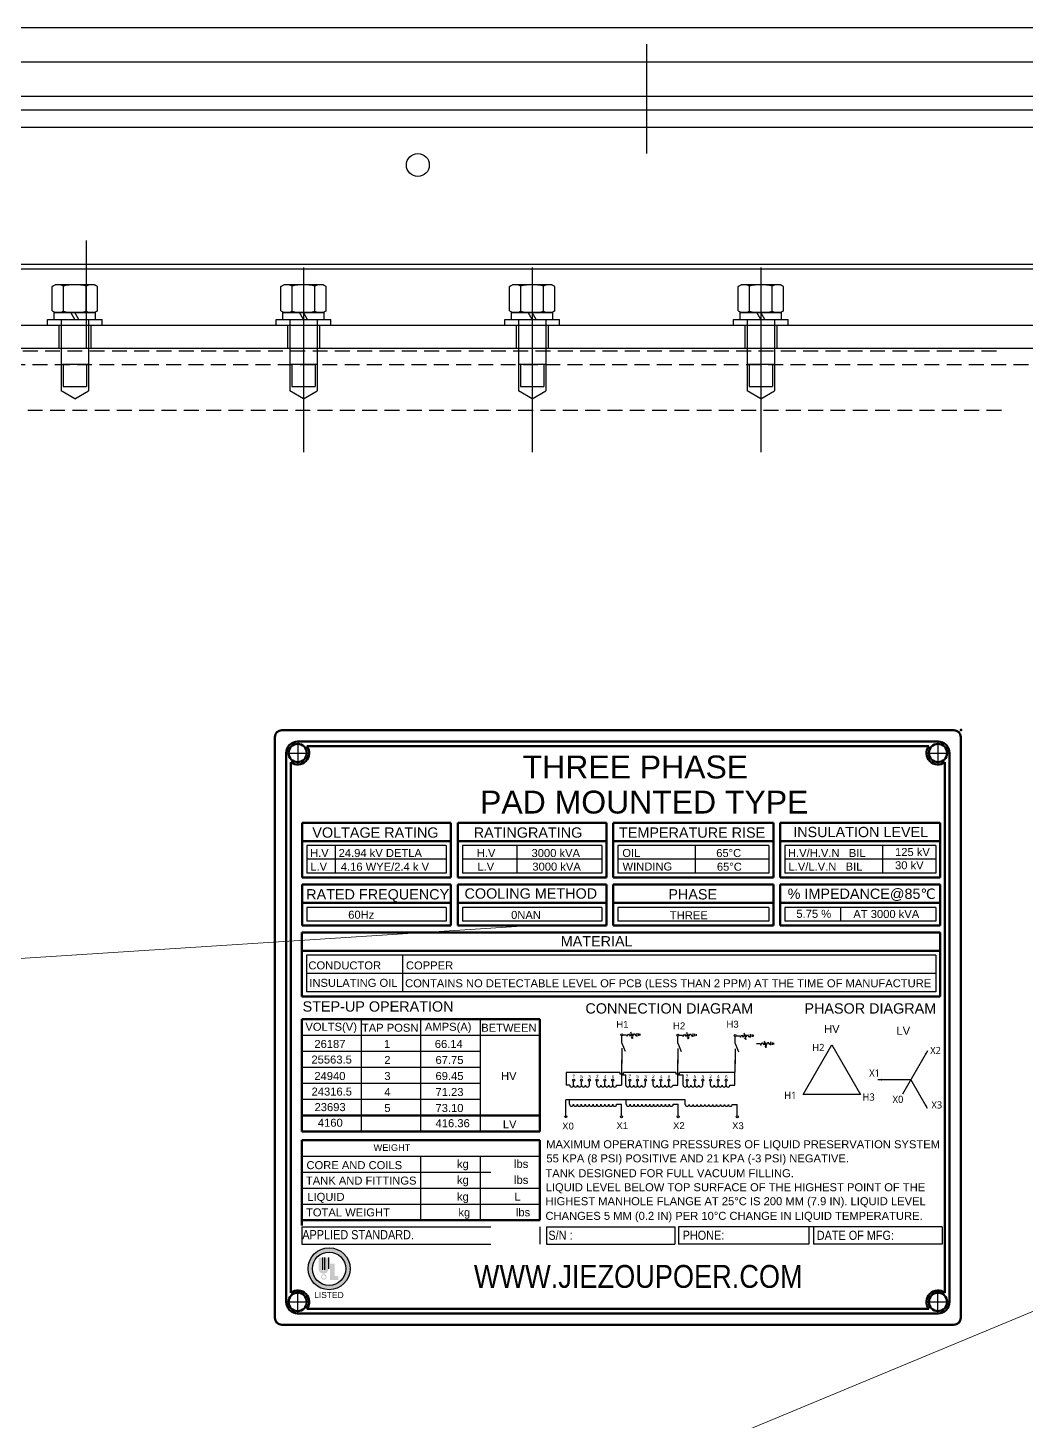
# Model space of a CAD drawing. Header units: millimetres. Extents: x 45841 to 102963, y -329287 to -163666.
# Drawn here: x 48990 to 49427, y -165163 to -164554 of the extents above; entities that cross this region are included whole.
import ezdxf
from ezdxf.enums import TextEntityAlignment as Align

# ---------------------------------------------------------------- set-up
doc = ezdxf.new("R2010")
doc.units = ezdxf.units.MM
doc.header["$LTSCALE"] = 13
for name, pattern in [('CENTER', [50.8, 31.75, -6.35, 6.35, -6.35]), ('CENTER2', [1.125, 0.75, -0.125, 0.125, -0.125]), ('DASHED', [0.75, 0.5, -0.25]), ('HIDDEN', [9.525, 6.35, -3.175])]:
    doc.linetypes.add(name, pattern=pattern)
doc.layers.get('0').update_dxf_attribs({"color": 1, "linetype": 'CENTER'})
for name, color, linetype in [('1', 4, 'Continuous'), ('2', 3, 'Continuous'), ('3中心线层', 1, 'CENTER'), ('4', 2, 'HIDDEN'), ('4虚线层', 6, 'DASHED'), ('粗实线', 4, 'Continuous')]:
    doc.layers.add(name, color=color, linetype=linetype)
doc.layers.add('标注、文本', color=3, linetype='Continuous', lineweight=25)
doc.layers.add('铁心', color=3, linetype='Continuous', lineweight=0)
doc.styles.add('Arial_txtstyle_2.50_0_0', font='arial.ttf')
doc.styles.add('Note Text (ANSI)', font='arial.ttf')
doc.styles.add('宋体', font='', dxfattribs={"width": 0.6})
doc.styles.get('宋体').set_extended_font_data('Microsoft YaHei')

msp = doc.modelspace()

# ---------------------------------------------------------------- hatches: boundary and pattern name
at = {"layer": '标注、文本'}
h = msp.add_hatch(color=0, dxfattribs=at)
h.paths.add_polyline_path([(49113.002, -165096.081, 1), (49131.371, -165096.081, 1)])
h.paths.add_polyline_path([(49129.461, -165096.081, -1), (49114.874, -165096.081, -1)], flags=16)
h.paths.add_polyline_path([(49119.318, -165091.237), (49119.318, -165096.55, 1), (49120.2, -165096.55), (49120.2, -165091.228), (49121.921, -165091.229), (49121.921, -165096.081, -1.0130167), (49117.597, -165096.081), (49117.597, -165091.237)], flags=0)
h.paths.add_polyline_path([(49122.626, -165093.834), (49124.607, -165093.834), (49124.607, -165099.265), (49126.321, -165099.265), (49126.321, -165101.027), (49122.626, -165101.027)], flags=0)
h.paths.add_polyline_path([(49121.123, -165099.722, -1), (49118.704, -165099.722, -1)], flags=0)
h.paths.add_polyline_path([(49120.689, -165099.722, -1), (49119.138, -165099.722, -1)], flags=0)

# ---------------------------------------------------------------- linework, layer by layer
at = {"color": 0}
for p, q in [((49108.482, -164865.118), (49108.482, -164876.118)), ((49388.482, -164865.118), (49388.482, -164876.118)), ((49102.982, -164870.618), (49113.982, -164870.618)), ((49382.982, -164870.618), (49393.982, -164870.618)), ((49108.482, -165116.118), (49108.482, -165105.118)), ((49388.482, -165116.118), (49388.482, -165105.118)), ((49102.982, -165110.618), (49113.982, -165110.618)), ((49382.982, -165110.618), (49393.982, -165110.618))]:
    msp.add_line(p, q, dxfattribs=at)
at = {"layer": '1'}
for p, q in [((49001.107, -164666.625), (49002.437, -164665.858)), ((49001.107, -164677.29), (49001.107, -164666.625)), ((49019.628, -164665.858), (49002.437, -164665.858)), ((49006.07, -164677.29), (49006.07, -164666.625)), ((49015.995, -164677.29), (49015.995, -164666.625)), ((49020.957, -164666.625), (49019.628, -164665.858)), ((49020.957, -164677.29), (49020.957, -164666.625)), ((49101.107, -164666.625), (49102.437, -164665.858)), ((49101.107, -164677.29), (49101.107, -164666.625)), ((49119.628, -164665.858), (49102.437, -164665.858)), ((49106.07, -164677.29), (49106.07, -164666.625)), ((49115.995, -164677.29), (49115.995, -164666.625)), ((49120.957, -164666.625), (49119.628, -164665.858)), ((49120.957, -164677.29), (49120.957, -164666.625)), ((49201.107, -164666.625), (49202.437, -164665.858)), ((49201.107, -164677.29), (49201.107, -164666.625)), ((49219.628, -164665.858), (49202.437, -164665.858)), ((49206.07, -164677.29), (49206.07, -164666.625)), ((49215.995, -164677.29), (49215.995, -164666.625)), ((49220.957, -164666.625), (49219.628, -164665.858)), ((49220.957, -164677.29), (49220.957, -164666.625)), ((49301.107, -164666.625), (49302.437, -164665.858)), ((49301.107, -164677.29), (49301.107, -164666.625)), ((49319.628, -164665.858), (49302.437, -164665.858)), ((49306.07, -164677.29), (49306.07, -164666.625)), ((49315.995, -164677.29), (49315.995, -164666.625)), ((49320.957, -164666.625), (49319.628, -164665.858)), ((49320.957, -164677.29), (49320.957, -164666.625)), ((48999.032, -164683.558), (48999.032, -164681.058)), ((48999.032, -164681.058), (49023.032, -164681.058)), ((49001.107, -164677.29), (49002.437, -164678.058)), ((49002.032, -164681.058), (49002.032, -164678.058)), ((49002.032, -164678.058), (49020.032, -164678.058)), ((49002.032, -164681.058), (49020.032, -164681.058)), ((49019.628, -164678.058), (49002.437, -164678.058)), ((49005.032, -164681.276), (49005.032, -164706.776)), ((49011.032, -164681.058), (49009.332, -164678.058)), ((49012.732, -164681.058), (49011.032, -164678.058)), ((49017.032, -164681.276), (49017.032, -164706.776)), ((49020.957, -164677.29), (49019.628, -164678.058)), ((49020.032, -164681.058), (49020.032, -164678.058)), ((49023.032, -164683.558), (49023.032, -164681.058)), ((49099.032, -164683.558), (49099.032, -164681.058)), ((49099.032, -164681.058), (49123.032, -164681.058)), ((49101.107, -164677.29), (49102.437, -164678.058)), ((49102.032, -164681.058), (49102.032, -164678.058)), ((49102.032, -164678.058), (49120.032, -164678.058)), ((49102.032, -164681.058), (49120.032, -164681.058)), ((49119.628, -164678.058), (49102.437, -164678.058)), ((49105.032, -164681.276), (49105.032, -164706.776)), ((49111.032, -164681.058), (49109.332, -164678.058)), ((49112.732, -164681.058), (49111.032, -164678.058)), ((49117.032, -164681.276), (49117.032, -164706.776)), ((49120.957, -164677.29), (49119.628, -164678.058)), ((49120.032, -164681.058), (49120.032, -164678.058)), ((49123.032, -164683.558), (49123.032, -164681.058)), ((49199.032, -164683.558), (49199.032, -164681.058)), ((49199.032, -164681.058), (49223.032, -164681.058)), ((49201.107, -164677.29), (49202.437, -164678.058)), ((49202.032, -164681.058), (49202.032, -164678.058)), ((49202.032, -164678.058), (49220.032, -164678.058)), ((49202.032, -164681.058), (49220.032, -164681.058)), ((49219.628, -164678.058), (49202.437, -164678.058)), ((49205.032, -164681.276), (49205.032, -164706.776)), ((49211.032, -164681.058), (49209.332, -164678.058)), ((49212.732, -164681.058), (49211.032, -164678.058)), ((49217.032, -164681.276), (49217.032, -164706.776)), ((49220.957, -164677.29), (49219.628, -164678.058)), ((49220.032, -164681.058), (49220.032, -164678.058)), ((49223.032, -164683.558), (49223.032, -164681.058)), ((49299.032, -164683.558), (49299.032, -164681.058)), ((49299.032, -164681.058), (49323.032, -164681.058)), ((49301.107, -164677.29), (49302.437, -164678.058)), ((49302.032, -164681.058), (49302.032, -164678.058)), ((49302.032, -164678.058), (49320.032, -164678.058)), ((49302.032, -164681.058), (49320.032, -164681.058)), ((49319.628, -164678.058), (49302.437, -164678.058)), ((49305.032, -164681.276), (49305.032, -164706.776)), ((49311.032, -164681.058), (49309.332, -164678.058)), ((49312.732, -164681.058), (49311.032, -164678.058)), ((49317.032, -164681.276), (49317.032, -164706.776)), ((49320.957, -164677.29), (49319.628, -164678.058)), ((49320.032, -164681.058), (49320.032, -164678.058)), ((49323.032, -164683.558), (49323.032, -164681.058)), ((48999.032, -164683.558), (49023.032, -164683.558)), ((49099.032, -164683.558), (49123.032, -164683.558)), ((49199.032, -164683.558), (49223.032, -164683.558)), ((49299.032, -164683.558), (49323.032, -164683.558)), ((49017.032, -164700.776), (49005.032, -164700.776)), ((49117.032, -164700.776), (49105.032, -164700.776)), ((49217.032, -164700.776), (49205.032, -164700.776)), ((49317.032, -164700.776), (49305.032, -164700.776)), ((49005.032, -164706.776), (49005.032, -164712.312)), ((49017.032, -164706.776), (49017.032, -164712.312)), ((49105.032, -164706.776), (49105.032, -164712.312)), ((49117.032, -164706.776), (49117.032, -164712.312)), ((49205.032, -164706.776), (49205.032, -164712.312)), ((49217.032, -164706.776), (49217.032, -164712.312)), ((49305.032, -164706.776), (49305.032, -164712.312)), ((49317.032, -164706.776), (49317.032, -164712.312))]:
    msp.add_line(p, q, dxfattribs=at)
for centre, radius, start, end in [((49003.643, -164670.426), 4.569, 57.914436, 123.704561), ((49011.032, -164683.858), 18, 73.996597, 106.003403), ((49018.422, -164670.426), 4.569, 56.295439, 122.085564), ((49103.643, -164670.426), 4.569, 57.914436, 123.704561), ((49111.032, -164683.858), 18, 73.996597, 106.003403), ((49118.422, -164670.426), 4.569, 56.295439, 122.085564), ((49203.643, -164670.426), 4.569, 57.914436, 123.704561), ((49211.032, -164683.858), 18, 73.996597, 106.003403), ((49218.422, -164670.426), 4.569, 56.295439, 122.085564), ((49303.643, -164670.426), 4.569, 57.914436, 123.704561), ((49311.032, -164683.858), 18, 73.996597, 106.003403), ((49318.422, -164670.426), 4.569, 56.295439, 122.085564), ((49003.643, -164673.489), 4.569, 236.295439, 302.558752), ((49011.032, -164660.058), 18, 253.996597, 286.003403), ((49018.422, -164673.489), 4.569, 237.914436, 303.704561), ((49103.643, -164673.489), 4.569, 236.295439, 302.558752), ((49111.032, -164660.058), 18, 253.996597, 286.003403), ((49118.422, -164673.489), 4.569, 237.914436, 303.704561), ((49203.643, -164673.489), 4.569, 236.295439, 302.558752), ((49211.032, -164660.058), 18, 253.996597, 286.003403), ((49218.422, -164673.489), 4.569, 237.914436, 303.704561), ((49303.643, -164673.489), 4.569, 236.295439, 302.558752), ((49311.032, -164660.058), 18, 253.996597, 286.003403), ((49318.422, -164673.489), 4.569, 237.914436, 303.704561)]:
    msp.add_arc(centre, radius, start, end, dxfattribs=at)
at = {"layer": '2'}
for p, q in [((49005.932, -164700.776), (49005.932, -164710.312)), ((49016.132, -164700.776), (49016.132, -164710.312)), ((49105.932, -164700.776), (49105.932, -164710.312)), ((49116.132, -164700.776), (49116.132, -164710.312)), ((49205.932, -164700.776), (49205.932, -164710.312)), ((49216.132, -164700.776), (49216.132, -164710.312)), ((49305.932, -164700.776), (49305.932, -164710.312)), ((49316.132, -164700.776), (49316.132, -164710.312))]:
    msp.add_line(p, q, dxfattribs=at)
at = {"layer": '2', "color": 0, "linetype": 'Continuous'}
for p, q in [((49250.653, -164993.804), (49252.259, -164993.804)), ((49252.259, -164993.804), (49252.6, -164994.44)), ((49252.6, -164994.44), (49253.161, -164993.348)), ((49253.161, -164993.348), (49253.837, -164994.364)), ((49253.837, -164994.364), (49254.398, -164993.272)), ((49254.017, -164992.593), (49254.933, -164995.499)), ((49254.398, -164993.272), (49255.073, -164994.288)), ((49254.933, -164995.499), (49254.4, -164994.871)), ((49254.933, -164995.499), (49254.999, -164994.674)), ((49255.073, -164994.288), (49255.634, -164993.196)), ((49255.634, -164993.196), (49256.31, -164994.212)), ((49256.31, -164994.212), (49256.828, -164993.804)), ((49256.828, -164993.078), (49256.828, -164994.53)), ((49257.5, -164993.259), (49257.5, -164994.348)), ((49258.173, -164993.441), (49258.173, -164994.167)), ((49275.151, -164993.942), (49276.758, -164993.942)), ((49276.758, -164993.942), (49277.098, -164994.579)), ((49277.098, -164994.579), (49277.659, -164993.487)), ((49277.659, -164993.487), (49278.335, -164994.503)), ((49278.335, -164994.503), (49278.896, -164993.411)), ((49278.515, -164992.731), (49279.431, -164995.637)), ((49278.896, -164993.411), (49279.572, -164994.427)), ((49279.431, -164995.637), (49278.899, -164995.009)), ((49279.431, -164995.637), (49279.497, -164994.812)), ((49279.572, -164994.427), (49280.133, -164993.335)), ((49280.133, -164993.335), (49280.809, -164994.351)), ((49280.809, -164994.351), (49281.326, -164993.942)), ((49281.326, -164993.216), (49281.326, -164994.668)), ((49281.999, -164993.398), (49281.999, -164994.487)), ((49282.671, -164993.579), (49282.671, -164994.305)), ((49300.166, -164994.236), (49301.772, -164994.236)), ((49301.772, -164994.236), (49302.113, -164994.873)), ((49302.113, -164994.873), (49302.674, -164993.78)), ((49302.674, -164993.78), (49303.35, -164994.797)), ((49303.35, -164994.797), (49303.911, -164993.704)), ((49303.53, -164993.025), (49304.446, -164995.931)), ((49303.911, -164993.704), (49304.586, -164994.72)), ((49304.446, -164995.931), (49303.913, -164995.303)), ((49304.446, -164995.931), (49304.512, -164995.106)), ((49304.586, -164994.72), (49305.147, -164993.628)), ((49305.147, -164993.628), (49305.823, -164994.644)), ((49305.823, -164994.644), (49306.341, -164994.236)), ((49306.341, -164993.51), (49306.341, -164994.962)), ((49307.013, -164993.692), (49307.013, -164994.781)), ((49307.686, -164993.873), (49307.686, -164994.599)), ((49309.095, -164997.685), (49310.701, -164997.685)), ((49310.701, -164997.685), (49311.042, -164998.322)), ((49311.042, -164998.322), (49311.603, -164997.229)), ((49311.603, -164997.229), (49312.279, -164998.246)), ((49312.279, -164998.246), (49312.84, -164997.153)), ((49312.459, -164996.474), (49313.375, -164999.38)), ((49312.84, -164997.153), (49313.515, -164998.17)), ((49313.515, -164998.17), (49314.077, -164997.077)), ((49314.077, -164997.077), (49314.752, -164998.094)), ((49314.752, -164998.094), (49315.27, -164997.685)), ((49315.27, -164996.959), (49315.27, -164998.411)), ((49315.942, -164997.141), (49315.942, -164998.23)), ((49316.615, -164997.322), (49316.615, -164998.048)), ((49313.375, -164999.38), (49312.842, -164998.752)), ((49313.375, -164999.38), (49313.441, -164998.555)), ((49110.355, -165008.039), (49188.355, -165008.039)), ((49299.715, -165015.804), (49299.77, -165004.713)), ((49110.355, -165015.039), (49188.355, -165015.039)), ((49249.362, -165010.313), (49249.362, -165010.853)), ((49249.362, -165010.853), (49250.982, -165010.853)), ((49250.982, -165010.853), (49250.982, -165010.313)), ((49273.869, -165010.312), (49273.869, -165010.852)), ((49273.869, -165010.852), (49275.489, -165010.852)), ((49275.489, -165010.852), (49275.489, -165010.312)), ((49110.355, -165022.039), (49188.355, -165022.039)), ((49110.355, -165060.895), (49214.355, -165060.895)), ((49110.355, -165067.895), (49214.355, -165067.895)), ((49110.355, -165074.895), (49214.355, -165074.895)), ((49332.072, -165077.851), (49274.995, -165077.851))]:
    msp.add_line(p, q, dxfattribs=at)
at = {"layer": '2', "color": 0}
for p, q in [((49329.534, -165019.94), (49342.099, -164998.177)), ((49342.099, -164998.177), (49354.664, -165019.94)), ((49251.983, -165011.502), (49250.172, -165011.502)), ((49277.029, -165011.484), (49274.678, -165011.484)), ((49354.664, -165019.94), (49329.534, -165019.94))]:
    msp.add_line(p, q, dxfattribs=at)
at = {"layer": '2', "color": 0, "linetype": 'Continuous'}
for points in [[(49250.219, -164997.423), (49250.219, -164994.27)], [(49274.717, -164997.535), (49274.717, -164994.382)], [(49299.76, -164997.666), (49299.76, -164994.514)], [(49250.169, -165015.804), (49250.22, -165004.713)], [(49274.674, -165015.804), (49274.725, -165004.713)], [(49225.817, -165010.313), (49225.817, -165015.794)]]:
    msp.add_lwpolyline(points, dxfattribs=at)
at = {"layer": '2', "color": 0}
for points in [[(49383.88, -165000.869), (49372.999, -165019.717)], [(49362.117, -165013.434), (49376.626, -165013.434)], [(49383.88, -165025.999), (49376.626, -165013.434)]]:
    msp.add_lwpolyline(points, dxfattribs=at)
for points in [[(49383.88, -165000.869, 0, 0.871, 0), (49383.01, -165002.377, 0.871, 0.871, 0)], [(49362.117, -165013.434, 0, 0.871, 0), (49363.858, -165013.434, 0.871, 0.871, 0)], [(49383.88, -165025.999, 0, 0.871, 0), (49383.01, -165024.491, 0.871, 0.871, 0)]]:
    msp.add_lwpolyline(points, format="xyseb", dxfattribs=at)
at = {"layer": '3中心线层', "linetype": 'CENTER2', "lineweight": -3, "ltscale": 10}
msp.add_line((49261.032, -164560.644), (49261.032, -164608.44), dxfattribs=at)
at = {"layer": '4'}
for p, q in [((49111.032, -164658.276), (49111.032, -164739.076)), ((49211.032, -164658.276), (49211.032, -164739.076)), ((49311.032, -164658.276), (49311.032, -164739.076))]:
    msp.add_line(p, q, dxfattribs=at)
at = {"layer": '4', "color": 0, "linetype": 'ByBlock', "lineweight": -3}
for p, q in [((49112.497, -164911.092), (49112.497, -164923.092)), ((49173.464, -164911.092), (49112.497, -164911.092)), ((49124.913, -164911.092), (49124.913, -164923.092)), ((49173.464, -164911.092), (49173.464, -164923.092)), ((49180.497, -164911.092), (49180.497, -164923.092)), ((49241.464, -164911.092), (49180.497, -164911.092)), ((49204.342, -164911.092), (49204.342, -164923.092)), ((49241.464, -164911.092), (49241.464, -164923.092)), ((49248.515, -164911.092), (49248.515, -164923.092)), ((49314.482, -164911.092), (49248.515, -164911.092)), ((49282.36, -164911.092), (49282.36, -164923.092)), ((49314.482, -164911.092), (49314.482, -164923.092)), ((49321.494, -164911.092), (49321.494, -164923.092)), ((49387.482, -164911.092), (49321.494, -164911.092)), ((49364.148, -164911.092), (49364.148, -164923.092)), ((49387.482, -164911.092), (49387.482, -164923.092)), ((49173.464, -164917.092), (49112.497, -164917.092)), ((49241.464, -164917.092), (49180.497, -164917.092)), ((49314.482, -164917.092), (49248.515, -164917.092)), ((49387.482, -164917.092), (49321.494, -164917.092)), ((49173.464, -164923.092), (49112.497, -164923.092)), ((49241.464, -164923.092), (49180.497, -164923.092)), ((49314.482, -164923.092), (49248.515, -164923.092)), ((49387.482, -164923.092), (49321.494, -164923.092)), ((49112.497, -164938.092), (49112.497, -164944.092)), ((49173.464, -164938.092), (49112.497, -164938.092)), ((49173.464, -164938.092), (49173.464, -164944.092)), ((49180.497, -164938.092), (49180.497, -164944.092)), ((49241.464, -164938.092), (49180.497, -164938.092)), ((49241.464, -164938.092), (49241.464, -164944.092)), ((49248.515, -164938.092), (49248.515, -164944.092)), ((49314.482, -164938.092), (49248.515, -164938.092)), ((49314.482, -164938.092), (49314.482, -164944.092)), ((49321.494, -164938.092), (49321.494, -164944.092)), ((49387.482, -164938.092), (49321.494, -164938.092)), ((49345.88, -164938.092), (49345.88, -164944.092)), ((49387.482, -164938.092), (49387.482, -164944.092)), ((49173.464, -164944.092), (49112.497, -164944.092)), ((49241.464, -164944.092), (49180.497, -164944.092)), ((49314.482, -164944.092), (49248.515, -164944.092)), ((49387.482, -164944.092), (49321.494, -164944.092)), ((49112.389, -164959.047), (49112.389, -164975.047)), ((49387.482, -164959.047), (49112.389, -164959.047)), ((49154.242, -164959.047), (49154.242, -164975.047)), ((49387.482, -164959.047), (49387.482, -164975.047)), ((49387.482, -164967.047), (49112.389, -164967.047)), ((49387.482, -164975.047), (49112.389, -164975.047)), ((49110.355, -164994.039), (49214.355, -164994.039)), ((49110.355, -165046.895), (49214.355, -165046.895))]:
    msp.add_line(p, q, dxfattribs=at)
at = {"layer": '4', "color": 0, "lineweight": -3}
for p, q in [((49136.355, -165036.039), (49136.355, -164987.039)), ((49162.355, -165036.039), (49162.355, -164987.039)), ((49188.355, -165036.039), (49188.355, -164987.039)), ((49110.355, -165001.039), (49188.355, -165001.039)), ((49162.355, -165074.895), (49162.355, -165046.895)), ((49188.355, -165074.895), (49188.355, -165046.895)), ((49110.355, -165053.895), (49214.355, -165053.895)), ((49110.348, -165077.851), (49214.33, -165077.851)), ((49110.348, -165077.851), (49110.348, -165085.323)), ((49214.33, -165077.851), (49214.33, -165085.323)), ((49217.307, -165077.851), (49273.344, -165077.851)), ((49217.307, -165077.851), (49217.307, -165085.323)), ((49273.344, -165077.851), (49273.344, -165085.323)), ((49274.995, -165077.851), (49274.995, -165085.323)), ((49390.319, -165077.851), (49318.701, -165077.851)), ((49332.072, -165077.851), (49332.072, -165085.323)), ((49334.106, -165077.851), (49334.106, -165085.323)), ((49390.319, -165077.851), (49390.319, -165085.323)), ((49110.348, -165085.323), (49214.33, -165085.323)), ((49217.307, -165085.323), (49273.344, -165085.323)), ((49332.072, -165085.323), (49274.995, -165085.323)), ((49390.319, -165085.323), (49334.106, -165085.323))]:
    msp.add_line(p, q, dxfattribs=at)
at = {"layer": '4虚线层'}
for p, q in [((47867.032, -164694.776), (49415.032, -164694.776)), ((47842.032, -164700.776), (49467.032, -164700.776)), ((47839.957, -164720.776), (49417.032, -164720.776))]:
    msp.add_line(p, q, dxfattribs=at)
at = {"layer": '标注、文本'}
for p, q in [((49500.032, -164597.052), (47822.032, -164597.052)), ((49016.032, -164646.558), (49016.032, -164693.558)), ((49510.032, -164657.052), (47812.032, -164657.052)), ((49510.032, -164659.052), (47812.032, -164659.052)), ((47842.032, -164683.558), (49504.032, -164683.558)), ((49004.032, -164683.558), (49004.032, -164693.558)), ((49018.032, -164683.558), (49018.032, -164693.558)), ((49104.032, -164683.558), (49104.032, -164693.558)), ((49118.032, -164683.558), (49118.032, -164693.558)), ((49204.032, -164683.558), (49204.032, -164693.558)), ((49218.032, -164683.558), (49218.032, -164693.558)), ((49304.032, -164683.558), (49304.032, -164693.558)), ((49318.032, -164683.558), (49318.032, -164693.558)), ((47837.032, -164693.558), (49504.032, -164693.558)), ((49005.932, -164710.312), (49016.132, -164710.312)), ((49105.932, -164710.312), (49116.132, -164710.312)), ((49205.932, -164710.312), (49216.132, -164710.312)), ((49305.932, -164710.312), (49316.132, -164710.312)), ((49011.032, -164715.776), (49005.032, -164712.312)), ((49011.032, -164715.776), (49005.032, -164712.312)), ((49011.032, -164715.776), (49005.032, -164712.312)), ((49011.032, -164715.776), (49005.032, -164712.312)), ((49011.032, -164715.776), (49005.032, -164712.312)), ((49011.032, -164715.776), (49005.032, -164712.312)), ((49011.032, -164715.776), (49005.032, -164712.312)), ((49011.032, -164715.776), (49005.032, -164712.312)), ((49011.032, -164715.776), (49017.032, -164712.312)), ((49011.032, -164715.776), (49017.032, -164712.312)), ((49011.032, -164715.776), (49017.032, -164712.312)), ((49011.032, -164715.776), (49017.032, -164712.312)), ((49011.032, -164715.776), (49017.032, -164712.312)), ((49011.032, -164715.776), (49017.032, -164712.312)), ((49011.032, -164715.776), (49017.032, -164712.312)), ((49011.032, -164715.776), (49017.032, -164712.312)), ((49011.032, -164715.776), (49011.032, -164715.776)), ((49111.032, -164715.776), (49105.032, -164712.312)), ((49111.032, -164715.776), (49105.032, -164712.312)), ((49111.032, -164715.776), (49105.032, -164712.312)), ((49111.032, -164715.776), (49105.032, -164712.312)), ((49111.032, -164715.776), (49105.032, -164712.312)), ((49111.032, -164715.776), (49105.032, -164712.312)), ((49111.032, -164715.776), (49105.032, -164712.312)), ((49111.032, -164715.776), (49105.032, -164712.312)), ((49111.032, -164715.776), (49117.032, -164712.312)), ((49111.032, -164715.776), (49117.032, -164712.312)), ((49111.032, -164715.776), (49117.032, -164712.312)), ((49111.032, -164715.776), (49117.032, -164712.312)), ((49111.032, -164715.776), (49117.032, -164712.312)), ((49111.032, -164715.776), (49117.032, -164712.312)), ((49111.032, -164715.776), (49117.032, -164712.312)), ((49111.032, -164715.776), (49117.032, -164712.312)), ((49111.032, -164715.776), (49111.032, -164715.776)), ((49211.032, -164715.776), (49205.032, -164712.312)), ((49211.032, -164715.776), (49205.032, -164712.312)), ((49211.032, -164715.776), (49205.032, -164712.312)), ((49211.032, -164715.776), (49205.032, -164712.312)), ((49211.032, -164715.776), (49205.032, -164712.312)), ((49211.032, -164715.776), (49205.032, -164712.312)), ((49211.032, -164715.776), (49205.032, -164712.312)), ((49211.032, -164715.776), (49205.032, -164712.312)), ((49211.032, -164715.776), (49217.032, -164712.312)), ((49211.032, -164715.776), (49217.032, -164712.312)), ((49211.032, -164715.776), (49217.032, -164712.312)), ((49211.032, -164715.776), (49217.032, -164712.312)), ((49211.032, -164715.776), (49217.032, -164712.312)), ((49211.032, -164715.776), (49217.032, -164712.312)), ((49211.032, -164715.776), (49217.032, -164712.312)), ((49211.032, -164715.776), (49217.032, -164712.312)), ((49211.032, -164715.776), (49211.032, -164715.776)), ((49311.032, -164715.776), (49305.032, -164712.312)), ((49311.032, -164715.776), (49305.032, -164712.312)), ((49311.032, -164715.776), (49305.032, -164712.312)), ((49311.032, -164715.776), (49305.032, -164712.312)), ((49311.032, -164715.776), (49305.032, -164712.312)), ((49311.032, -164715.776), (49305.032, -164712.312)), ((49311.032, -164715.776), (49305.032, -164712.312)), ((49311.032, -164715.776), (49305.032, -164712.312)), ((49311.032, -164715.776), (49317.032, -164712.312)), ((49311.032, -164715.776), (49317.032, -164712.312)), ((49311.032, -164715.776), (49317.032, -164712.312)), ((49311.032, -164715.776), (49317.032, -164712.312)), ((49311.032, -164715.776), (49317.032, -164712.312)), ((49311.032, -164715.776), (49317.032, -164712.312)), ((49311.032, -164715.776), (49317.032, -164712.312)), ((49311.032, -164715.776), (49317.032, -164712.312)), ((49311.032, -164715.776), (49311.032, -164715.776))]:
    msp.add_line(p, q, dxfattribs=at)
at = {"layer": '标注、文本', "color": 0}
for p, q in [((49250.219, -164997.423), (49251.74, -165000.996)), ((49274.717, -164997.535), (49276.237, -165001.108)), ((49299.76, -164997.666), (49301.281, -165001.24)), ((49250.219, -164999.74), (49250.219, -165006.333)), ((49274.717, -164999.852), (49274.717, -165006.445)), ((49299.76, -164999.984), (49299.76, -165006.577)), ((49249.362, -165010.313), (49225.817, -165010.313)), ((49227.449, -165015.794), (49225.817, -165015.794)), ((49229.164, -165015.794), (49229.164, -165014.075)), ((49232.592, -165015.794), (49232.592, -165014.075)), ((49236.021, -165015.794), (49236.021, -165014.075)), ((49239.368, -165015.794), (49239.368, -165014.075)), ((49242.796, -165015.794), (49242.796, -165014.075)), ((49246.225, -165015.794), (49246.225, -165014.075)), ((49247.939, -165015.794), (49250.136, -165015.804)), ((49273.869, -165010.312), (49250.982, -165010.313)), ((49251.983, -165015.794), (49251.983, -165011.502)), ((49253.697, -165015.794), (49253.697, -165014.075)), ((49257.126, -165015.794), (49257.126, -165014.075)), ((49260.555, -165015.794), (49260.555, -165014.075)), ((49263.902, -165015.794), (49263.902, -165014.075)), ((49267.33, -165015.794), (49267.33, -165014.075)), ((49270.759, -165015.794), (49270.759, -165014.075)), ((49272.473, -165015.794), (49274.669, -165015.804)), ((49299.725, -165010.312), (49275.489, -165010.312)), ((49277.029, -165015.794), (49277.029, -165011.484)), ((49278.743, -165015.794), (49278.743, -165014.075)), ((49282.172, -165015.794), (49282.172, -165014.075)), ((49285.6, -165015.794), (49285.6, -165014.075)), ((49288.947, -165015.794), (49288.947, -165014.075)), ((49292.376, -165015.794), (49292.376, -165014.075)), ((49295.804, -165015.794), (49295.804, -165014.075)), ((49297.519, -165015.794), (49299.715, -165015.804)), ((49277.959, -165022.291), (49225.742, -165022.291)), ((49225.742, -165029.183), (49225.742, -165022.291)), ((49227.368, -165024.205), (49227.368, -165022.291)), ((49227.368, -165024.205), (49227.368, -165022.291)), ((49252.136, -165024.205), (49252.136, -165022.291)), ((49277.959, -165024.234), (49277.959, -165022.291)), ((49247.929, -165024.335), (49247.929, -165024.215)), ((49247.939, -165024.205), (49250.136, -165024.215)), ((49250.136, -165029.193), (49250.136, -165024.215)), ((49272.698, -165024.335), (49272.698, -165024.215)), ((49272.708, -165024.205), (49274.904, -165024.215)), ((49274.904, -165029.193), (49274.904, -165024.214)), ((49298.52, -165024.364), (49298.52, -165024.244)), ((49298.53, -165024.234), (49300.727, -165024.244)), ((49300.727, -165029.222), (49300.727, -165024.244)), ((49119.318, -165091.237), (49119.318, -165096.55)), ((49120.2, -165091.228), (49120.2, -165096.55)), ((49121.921, -165091.229), (49121.921, -165096.081))]:
    msp.add_line(p, q, dxfattribs=at)
for centre, radius in [((49250.219, -164993.836), 0.434), ((49274.717, -164993.948), 0.434), ((49299.76, -164994.08), 0.434), ((49229.174, -165013.641), 0.434), ((49232.603, -165013.641), 0.434), ((49236.031, -165013.641), 0.434), ((49239.378, -165013.641), 0.434), ((49242.807, -165013.641), 0.434), ((49246.235, -165013.641), 0.434), ((49253.708, -165013.641), 0.434), ((49257.137, -165013.641), 0.434), ((49260.565, -165013.641), 0.434), ((49263.912, -165013.641), 0.434), ((49267.341, -165013.641), 0.434), ((49270.769, -165013.641), 0.434), ((49278.754, -165013.641), 0.434), ((49282.182, -165013.641), 0.434), ((49285.611, -165013.641), 0.434), ((49288.958, -165013.641), 0.434), ((49292.386, -165013.641), 0.434), ((49295.815, -165013.641), 0.434), ((49225.742, -165029.617), 0.434), ((49250.136, -165029.627), 0.434), ((49274.904, -165029.627), 0.434), ((49300.727, -165029.656), 0.434), ((49122.229, -165096.112), 9.184), ((49122.21, -165096.112), 7.294)]:
    msp.add_circle(centre, radius, dxfattribs=at)
for centre in [(49228.307, -165015.794), (49230.021, -165015.794), (49231.735, -165015.794), (49233.449, -165015.794), (49235.164, -165015.794), (49240.225, -165015.794), (49241.939, -165015.794), (49243.654, -165015.794), (49245.368, -165015.794), (49247.082, -165015.794), (49252.84, -165015.794), (49254.555, -165015.794), (49256.269, -165015.794), (49257.983, -165015.794), (49259.697, -165015.794), (49264.759, -165015.794), (49266.473, -165015.794), (49268.187, -165015.794), (49269.902, -165015.794), (49271.616, -165015.794), (49277.886, -165015.794), (49279.6, -165015.794), (49281.315, -165015.794), (49283.029, -165015.794), (49284.743, -165015.794), (49289.804, -165015.794), (49291.519, -165015.794), (49293.233, -165015.794), (49294.947, -165015.794), (49296.662, -165015.794), (49228.225, -165024.205), (49229.939, -165024.205), (49231.654, -165024.205), (49233.368, -165024.205), (49235.082, -165024.205), (49236.796, -165024.205), (49238.511, -165024.205), (49240.225, -165024.205), (49241.939, -165024.205), (49243.654, -165024.205), (49245.368, -165024.205), (49247.082, -165024.205), (49252.993, -165024.205), (49254.708, -165024.205), (49256.422, -165024.205), (49258.136, -165024.205), (49259.851, -165024.205), (49261.565, -165024.205), (49263.279, -165024.205), (49264.993, -165024.205), (49266.708, -165024.205), (49268.422, -165024.205), (49270.136, -165024.205), (49271.851, -165024.205), (49278.816, -165024.234), (49280.53, -165024.234), (49282.245, -165024.234), (49283.959, -165024.234), (49285.673, -165024.234), (49287.387, -165024.234), (49289.102, -165024.234), (49290.816, -165024.234), (49292.53, -165024.234), (49294.245, -165024.234), (49295.959, -165024.234), (49297.673, -165024.234)]:
    msp.add_arc(centre, 0.857, 180, 0, dxfattribs=at)
at = {"layer": '粗实线', "lineweight": 30}
for p, q in [((49661.032, -164553.558), (47661.032, -164553.558)), ((49661.032, -164568.558), (47661.032, -164568.558)), ((49661.032, -164583.558), (47661.032, -164583.558)), ((49661.032, -164589.558), (47667.032, -164589.558))]:
    msp.add_line(p, q, dxfattribs=at)
at = {"layer": '粗实线', "color": 0, "lineweight": 50}
for p, q in [((49098.482, -164863.618), (49098.482, -165117.618)), ((49101.482, -164860.618), (49395.482, -164860.618)), ((49398.482, -164863.618), (49398.482, -165117.618)), ((49108.464, -164865.618), (49388.482, -164865.618)), ((49112.482, -164867.618), (49384.482, -164867.618)), ((49171.591, -164867.618), (49203.47, -164867.618)), ((49103.482, -164870.618), (49103.482, -165110.618)), ((49105.482, -164874.618), (49105.482, -165106.618)), ((49391.482, -164874.618), (49391.482, -165106.618)), ((49393.482, -164870.618), (49393.482, -165110.618)), ((49110.464, -164901.092), (49110.464, -164925.092)), ((49175.464, -164901.092), (49110.464, -164901.092)), ((49175.464, -164901.092), (49175.464, -164925.092)), ((49178.464, -164901.092), (49178.464, -164925.092)), ((49243.464, -164901.092), (49178.464, -164901.092)), ((49243.464, -164901.092), (49243.464, -164925.092)), ((49246.482, -164901.092), (49246.482, -164925.092)), ((49316.482, -164901.092), (49246.482, -164901.092)), ((49316.482, -164901.092), (49316.482, -164925.092)), ((49389.482, -164901.092), (49319.461, -164901.092)), ((49319.461, -164901.092), (49319.461, -164925.092)), ((49389.482, -164901.092), (49389.482, -164925.092)), ((49175.464, -164909.092), (49110.464, -164909.092)), ((49243.464, -164909.092), (49178.464, -164909.092)), ((49316.482, -164909.092), (49246.482, -164909.092)), ((49389.482, -164909.092), (49319.461, -164909.092)), ((49175.464, -164925.092), (49110.464, -164925.092)), ((49110.464, -164928.092), (49110.464, -164946.092)), ((49175.464, -164928.092), (49110.464, -164928.092)), ((49175.464, -164928.092), (49175.464, -164946.092)), ((49243.464, -164925.092), (49178.464, -164925.092)), ((49178.464, -164928.092), (49178.464, -164946.092)), ((49243.464, -164928.092), (49178.464, -164928.092)), ((49243.464, -164928.092), (49243.464, -164946.092)), ((49316.482, -164925.092), (49246.482, -164925.092)), ((49246.482, -164928.092), (49246.482, -164946.092)), ((49316.482, -164928.092), (49246.482, -164928.092)), ((49316.482, -164928.092), (49316.482, -164946.092)), ((49389.482, -164925.092), (49319.461, -164925.092)), ((49319.461, -164928.092), (49319.461, -164946.092)), ((49389.482, -164928.092), (49319.461, -164928.092)), ((49389.482, -164928.092), (49389.482, -164946.092)), ((49175.464, -164936.092), (49110.464, -164936.092)), ((49243.464, -164936.092), (49178.464, -164936.092)), ((49316.482, -164936.092), (49246.482, -164936.092)), ((49389.482, -164936.092), (49319.461, -164936.092)), ((49110.355, -164949.047), (49110.355, -164977.047)), ((49110.355, -164949.047), (49110.355, -164977.047)), ((49389.482, -164949.047), (49110.355, -164949.047)), ((49175.464, -164946.092), (49110.464, -164946.092)), ((49243.464, -164946.092), (49178.464, -164946.092)), ((49316.482, -164946.092), (49246.482, -164946.092)), ((49389.482, -164946.092), (49319.461, -164946.092)), ((49389.482, -164949.047), (49389.482, -164977.047)), ((49389.482, -164957.047), (49110.355, -164957.047)), ((49389.482, -164977.047), (49110.355, -164977.047)), ((49110.355, -164987.039), (49214.355, -164987.039)), ((49110.355, -165036.039), (49110.355, -164987.039)), ((49214.355, -165036.039), (49214.355, -164987.039)), ((49110.355, -165029.039), (49214.355, -165029.039)), ((49110.355, -165036.039), (49214.355, -165036.039)), ((49110.355, -165039.895), (49214.355, -165039.895)), ((49110.355, -165077.27), (49110.355, -165039.895)), ((49214.355, -165074.895), (49214.355, -165039.895)), ((49110.355, -165074.895), (49214.355, -165074.895)), ((49112.482, -165113.618), (49384.482, -165113.618)), ((49108.464, -165115.618), (49388.482, -165115.618)), ((49101.482, -165120.618), (49395.482, -165120.618))]:
    msp.add_line(p, q, dxfattribs=at)
at = {"layer": '粗实线', "lineweight": 30}
msp.add_circle((49161.032, -164613.537), 5, dxfattribs=at)
at = {"layer": '粗实线', "color": 0, "lineweight": 50}
for centre in [(49108.482, -164870.618), (49388.482, -164870.618), (49108.482, -165110.618), (49388.482, -165110.618)]:
    msp.add_circle(centre, 4, dxfattribs=at)
for centre, radius, start, end in [((49101.482, -164863.618), 3, 90, 180), ((49395.482, -164863.618), 3, 0, 90), ((49108.482, -164870.618), 5, 89.790785, 180), ((49108.482, -164870.618), 5, 233.130771, 36.869707), ((49388.482, -164870.618), 5, 143.130293, 306.869229), ((49388.482, -164870.618), 5, 0, 90), ((49108.482, -165110.618), 5, 323.130293, 126.869229), ((49388.482, -165110.618), 5, 53.130771, 216.869707), ((49108.482, -165110.618), 5, 180, 270.209215), ((49388.482, -165110.618), 5, 270, 0), ((49101.482, -165117.618), 3, 180, 270), ((49395.482, -165117.618), 3, 270, 0)]:
    msp.add_arc(centre, radius, start, end, dxfattribs=at)
msp.add_point((49398.482, -164860.618), dxfattribs=at)
msp.add_point((49398.482, -164860.618), dxfattribs=at)
msp.add_point((49398.482, -164860.618), dxfattribs=at)
msp.add_point((49398.482, -164860.618), dxfattribs=at)
at = {"layer": '铁心'}
for points in [[(48703.655, -165416.561), (49942.073, -164902.066), (49942.073, -164902.066)], [(49210.964, -164946.092), (46946.107, -165091.864), (46946.107, -165091.864)]]:
    msp.add_lwpolyline(points, dxfattribs=at)

# ---------------------------------------------------------------- texts
at = {"layer": '2', "color": 0, "linetype": 'Continuous', "style": 'Arial_txtstyle_2.50_0_0'}
for s, height, p in [('THREE PHASE ', 10, (49258.099, -164876.703)), (' PAD MOUNTED TYPE', 10, (49258.099, -164892.074)), ('5.75 %%%', 3.5, (49334.171, -164940.936)), ('AT 3000 kVA', 3.5, (49365.884, -164940.936)), ('MATERIAL', 4.5, (49239.223, -164952.919)), ('INSULATING OIL', 3.5, (49132.85, -164971.108)), ('CONTAINS NO DETECTABLE LEVEL OF PCB (LESS THAN 2 PPM) AT THE TIME OF MANUFACTURE ', 3.5, (49271.172, -164971.73)), ('VOLTS(V)', 3.5, (49123.126, -164990.738)), ('TAP POSN', 3.5, (49148.923, -164990.738)), ('AMPS(A)', 3.5, (49174.307, -164990.738)), ('BETWEEN', 3.5, (49200.83, -164990.738))]:
    msp.add_text(s, height=height, dxfattribs=at).set_placement(p, align=Align.MIDDLE)
for s, height, p in [('VOLTAGE RATING', 4.5, (49114.885, -164907.644)), (' RATINGRATING', 4.5, (49183.695, -164907.644)), ('TEMPERATURE RISE ', 4.5, (49249.009, -164907.644)), ('INSULATION LEVEL', 4.5, (49325.165, -164907.403)), ('H.V    ', 3.5, (49113.889, -164916.058)), ('24.94 kV DETLA', 3.5, (49126.395, -164916.088)), ('H.V    ', 3.5, (49186.794, -164916.074)), ('3000 kVA', 3.5, (49210.734, -164916.104)), ('OIL', 3.5, (49250.447, -164916.074)), ('65%%DC', 3.5, (49291.506, -164916.104)), ('H.V/H.V.N   BIL', 3.5, (49322.886, -164916.074)), ('125 kV', 3.5, (49369.7, -164915.661)), ('L.V', 3.5, (49113.987, -164922.045)), ('4.16 WYE/2.4 k V', 3.5, (49127.34, -164922.088)), ('L.V', 3.5, (49187.056, -164921.994)), ('3000 kVA', 3.5, (49211.098, -164922.037)), ('WINDING', 3.5, (49250.544, -164921.994)), ('65%%DC', 3.5, (49291.788, -164922.078)), ('L.V/L.V.N   BIL ', 3.5, (49323.116, -164921.994)), ('30 kV', 3.5, (49369.7, -164921.448)), ('RATED FREQUENCY', 4.5, (49112.213, -164934.644)), ('COOLING METHOD', 4.5, (49181.447, -164934.293)), ('PHASE', 4.5, (49270.58, -164934.644)), ('%%% IMPEDANCE@85℃', 4.5, (49322.749, -164934.403)), ('60Hz', 3.5, (49130.569, -164943.074)), ('0NAN', 3.5, (49201.804, -164943.157)), ('THREE', 3.5, (49271.232, -164943.301)), ('CONDUCTOR        COPPER', 3.5, (49113.172, -164965.228)), ('STEP-UP OPERATION', 4.5, (49110.625, -164983.687)), (' MAXIMUM OPERATING PRESSURES OF LIQUID PRESERVATION SYSTEM ', 3.5, (49215.781, -165043.436)), (' 55 KPA (8 PSI) POSITIVE AND 21 KPA (-3 PSI) NEGATIVE.', 3.5, (49215.877, -165049.604)), ('TANK DESIGNED FOR FULL VACUUM FILLING.', 3.5, (49216.801, -165056.104)), ('LIQUID LEVEL BELOW TOP SURFACE OF THE HIGHEST POINT OF THE ', 3.5, (49216.922, -165062.226)), (' HIGHEST MANHOLE FLANGE AT 25°C IS 200 MM (7.9 IN). LIQUID LEVEL ', 3.5, (49215.458, -165068.334)), ('CHANGES 5 MM (0.2 IN) PER 10°C CHANGE IN LIQUID TEMPERATURE.', 3.5, (49216.832, -165074.734)), ('LISTED', 2.64, (49115.7, -165108.925))]:
    msp.add_text(s, height=height, dxfattribs=at).set_placement(p)
for s, height, p in [('CONNECTION DIAGRAM', 4.5, (49307.643, -164982.287)), ('PHASOR DIAGRAM', 4.5, (49387.704, -164982.3)), ('HV', 3.5, (49345.455, -164991.238)), ('LV', 3.5, (49376.312, -164992.064)), ('26187', 3.5, (49129.365, -164997.83)), ('1', 3.5, (49148.947, -164997.83)), ('66.14', 3.5, (49180.676, -164997.83)), ('25563.5', 3.5, (49132.165, -165004.654)), ('2', 3.5, (49149.077, -165004.83)), ('67.75', 3.5, (49180.979, -165004.83)), ('24940', 3.5, (49129.365, -165011.83)), ('3', 3.5, (49149.077, -165011.83)), ('69.45', 3.5, (49180.979, -165011.83)), ('HV', 3.5, (49204.189, -165011.83)), ('24316.5', 3.5, (49132.228, -165018.654)), ('4', 3.5, (49149.077, -165018.83)), ('71.23', 3.5, (49180.979, -165018.83)), ('23693', 3.5, (49129.451, -165025.442)), ('5', 3.5, (49149.077, -165025.83)), ('73.10', 3.5, (49180.979, -165025.83)), ('4160', 3.5, (49128.178, -165032.269)), ('416.36', 3.5, (49183.73, -165032.468)), ('LV', 3.5, (49204.189, -165032.917)), ('CORE AND COILS', 3.5, (49154.149, -165050.813)), ('  kg', 3.5, (49183.312, -165050.259)), ('  lbs', 3.5, (49209.321, -165050.259)), ('TANK AND FITTINGS', 3.5, (49160.429, -165057.574)), ('  kg', 3.5, (49183.312, -165057.259)), ('  lbs', 3.5, (49209.336, -165057.259)), ('LIQUID', 3.5, (49128.979, -165064.686)), ('  kg', 3.5, (49183.304, -165064.574)), ('  L', 3.5, (49205.995, -165064.574)), ('TOTAL WEIGHT', 3.5, (49148.795, -165071.475)), ('   kg', 3.5, (49183.931, -165071.441)), ('  lbs', 3.5, (49210.161, -165071.441))]:
    msp.add_text(s, height=height, dxfattribs=at).set_placement(p, align=Align.MIDDLE_RIGHT)
at = {"layer": '2', "color": 0, "style": 'Note Text (ANSI)'}
for s, p in [('H1', (49253.162, -164990.729)), ('H2', (49277.964, -164991.409)), ('H3', (49301.318, -164990.704)), ('X0', (49229.22, -165035.229)), ('X1', (49252.969, -165035.048)), ('X2', (49277.738, -165035.048)), ('X3', (49303.56, -165035.077))]:
    msp.add_text(s, height=3, dxfattribs=at).set_placement(p, align=Align.RIGHT)
at = {"layer": '2', "color": 0, "style": '宋体'}
for s, p in [('H2', (49333.491, -165000.933)), ('X2', (49385.056, -165002.251)), ('X1', (49358.394, -165012.11)), ('H1', (49321.248, -165021.835)), ('H3', (49355.468, -165022.608)), ('X0', (49368.617, -165023.608)), ('X3', (49385.608, -165026.047))]:
    msp.add_text(s, height=3.1339, dxfattribs=at).set_placement(p)
at = {"layer": '2', "color": 0, "style": 'Note Text (ANSI)'}
for s, p in [('7', (49229.192, -165012.04)), ('5', (49232.584, -165012.069)), ('3', (49236.062, -165012.154)), ('2', (49239.481, -165012.04)), ('4', (49242.874, -165012.069)), ('6', (49246.351, -165012.154)), ('7', (49253.726, -165012.04)), ('5', (49257.118, -165012.069)), ('3', (49260.596, -165012.154)), ('2', (49264.015, -165012.04)), ('4', (49267.407, -165012.069)), ('6', (49270.885, -165012.154)), ('7', (49278.771, -165012.04)), ('5', (49282.164, -165012.069)), ('3', (49285.642, -165012.154)), ('2', (49289.061, -165012.04)), ('4', (49292.453, -165012.069)), ('6', (49295.931, -165012.154))]:
    msp.add_text(s, height=1.44, dxfattribs=at).set_placement(p, align=Align.MIDDLE)
at = {"layer": '2', "color": 0, "linetype": 'Continuous', "style": 'Arial_txtstyle_2.50_0_0', "width": 0.85}
for s, p in [('APPLIED STANDARD.', (49110.503, -165081.226)), ('S/N : ', (49218.112, -165081.462)), ('PHONE: ', (49276.831, -165081.456)), ('DATE OF MFG:  ', (49335.474, -165081.493))]:
    msp.add_text(s, height=4, dxfattribs=at).set_placement(p, align=Align.MIDDLE_LEFT)
msp.add_text('WWW.JIEZOUPOER.COM', height=10, dxfattribs=at).set_placement((49185.522, -165104.462))
at = {"layer": '4', "color": 0, "lineweight": -3, "style": 'Arial_txtstyle_2.50_0_0'}
msp.add_text('WEIGHT', height=2.88, dxfattribs=at).set_placement((49141.664, -165044.57))

doc.saveas('drawing.dxf')
